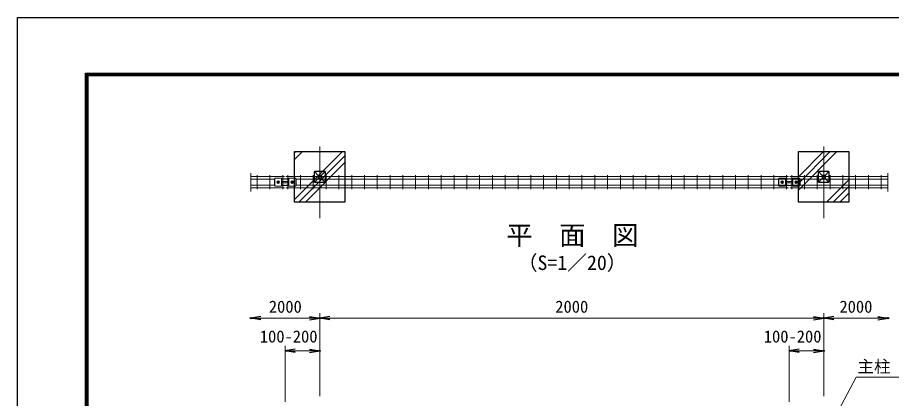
# Model space of a CAD drawing. Units: millimetres, scale not verified. Extents: x -4200 to 4200, y -2970 to 2970.
# Drawn here: x -4200 to -731, y 1460 to 2970 of the extents above; entities that cross this region are included whole.
import ezdxf
from ezdxf.enums import TextEntityAlignment as Align

# ---------------------------------------------------------------- set-up
doc = ezdxf.new("R2010")
doc.units = ezdxf.units.MM
doc.header["$LTSCALE"] = 10
doc.header["$PDMODE"] = 32
doc.header["$PDSIZE"] = 5
doc.linetypes.add('USER1', pattern=[50.8, 31.75, -6.35, 6.35, -6.35])
for name, color, linetype, lineweight in [('0-0_D-TTL-TXT', 7, 'Continuous', 25), ('0-2_D-STR4', 7, 'Continuous', 25), ('0-3_D-STR-DIM', 7, 'Continuous', 13), ('0-4_D-STR3', 3, 'Continuous', 13), ('0-5_D-BMK', 2, 'USER1', 13), ('0-6_D-STR1', 1, 'Continuous', 25), ('0-7_D-STR2', 7, 'Continuous', 13), ('0-8_D-DCR-HCH', 7, 'Continuous', 13), ('0-9_0', 7, 'Continuous', 25), ('0-B_D-STR-TXT', 7, 'Continuous', 25), ('0-C_D-TTL', 7, 'Continuous', 25)]:
    doc.layers.add(name, color=color, linetype=linetype, lineweight=lineweight)
doc.layers.add('0-A_Defpoints', color=7, linetype='Continuous')
doc.styles.add('ＭＳ ゴシック', font='')
doc.styles.get('ＭＳ ゴシック').set_extended_font_data('MS Gothic')

# ---------------------------------------------------------------- blocks, each defined once
blk = doc.blocks.new('_Open')
at = {"layer": '0-9_0'}
blk.add_line((-10, 1.667), (0, 0), dxfattribs=at)
blk.add_lwpolyline([(-10, -1.667), (0, 0), (-10, 0)], dxfattribs=at)

msp = doc.modelspace()

# ---------------------------------------------------------------- linework, layer by layer
at = {"layer": '0-2_D-STR4'}
for points in [[(-3100.45, 2438.29), (-2900.45, 2438.29), (-2900.45, 2238.29), (-3100.45, 2238.29)], [(-1100.45, 2438.29), (-900.45, 2438.29), (-900.45, 2238.29), (-1100.45, 2238.29)]]:
    msp.add_lwpolyline(points, close=True, dxfattribs=at)
at = {"layer": '0-3_D-STR-DIM'}
for p, q in [((-3273.97, 2353.08), (-3273.97, 2280.88)), ((-746.11, 2353.08), (-746.11, 2280.88)), ((-3040.45, 1778.64), (-3233.97, 1778.64)), ((-3000.45, 1468.64), (-3000.45, 1798.64)), ((-3000.45, 1468.64), (-3000.45, 1798.64)), ((-2960.45, 1778.64), (-1040.45, 1778.64)), ((-1000.45, 1468.64), (-1000.45, 1798.64)), ((-1000.45, 1468.64), (-1000.45, 1798.64)), ((-960.45, 1778.64), (-784.99, 1778.64)), ((-3137.38, 1446.78), (-3137.38, 1668.64)), ((-3000.45, 1468.64), (-3000.45, 1668.64)), ((-1137.38, 1446.78), (-1137.38, 1668.64)), ((-1000.45, 1468.64), (-1000.45, 1668.64)), ((-3097.38, 1648.64), (-3040.45, 1648.64)), ((-1097.38, 1648.64), (-1040.45, 1648.64))]:
    msp.add_line(p, q, dxfattribs=at)
at = {"layer": '0-4_D-STR3'}
for p, q in [((-3180.41, 2330.89), (-3180.41, 2303.89)), ((-3178.91, 2330.89), (-3180.41, 2330.89)), ((-3178.91, 2333.47), (-3151.91, 2333.47)), ((-3178.91, 2333.47), (-3178.91, 2301.31)), ((-3151.91, 2333.47), (-3151.91, 2301.31)), ((-3122.91, 2330.89), (-3151.91, 2330.89)), ((-3122.91, 2333.47), (-3122.91, 2301.31)), ((-3122.91, 2333.47), (-3095.91, 2333.47)), ((-3095.91, 2333.47), (-3095.91, 2301.31)), ((-3094.41, 2330.89), (-3095.91, 2330.89)), ((-3094.41, 2303.89), (-3094.41, 2330.89)), ((-1180.41, 2330.89), (-1180.41, 2303.89)), ((-1178.91, 2330.89), (-1180.41, 2330.89)), ((-1178.91, 2333.47), (-1151.91, 2333.47)), ((-1178.91, 2333.47), (-1178.91, 2301.31)), ((-1151.91, 2333.47), (-1151.91, 2301.31)), ((-1122.91, 2330.89), (-1151.91, 2330.89)), ((-1122.91, 2333.47), (-1122.91, 2301.31)), ((-1122.91, 2333.47), (-1095.91, 2333.47)), ((-1095.91, 2333.47), (-1095.91, 2301.31)), ((-1094.41, 2330.89), (-1095.91, 2330.89)), ((-1094.41, 2303.89), (-1094.41, 2330.89)), ((-3180.41, 2303.89), (-3178.91, 2303.89)), ((-3178.91, 2301.31), (-3151.91, 2301.31)), ((-3167.96, 2321.81), (-3170.51, 2317.39)), ((-3167.96, 2312.98), (-3170.51, 2317.39)), ((-3168.24, 2319.51), (-3166.83, 2318.1)), ((-3168.24, 2315.27), (-3166.83, 2316.69)), ((-3162.86, 2321.81), (-3167.96, 2321.81)), ((-3162.86, 2312.98), (-3167.96, 2312.98)), ((-3167.53, 2320.22), (-3166.12, 2318.81)), ((-3167.53, 2314.56), (-3166.12, 2315.98)), ((-3163.29, 2320.22), (-3164.71, 2318.81)), ((-3163.29, 2314.56), (-3164.71, 2315.98)), ((-3162.58, 2319.51), (-3164, 2318.1)), ((-3162.58, 2315.27), (-3164, 2316.69)), ((-3162.86, 2321.81), (-3160.32, 2317.39)), ((-3162.86, 2312.98), (-3160.32, 2317.39)), ((-3151.91, 2303.89), (-3122.91, 2303.89)), ((-3150.91, 2319.89), (-3123.91, 2319.89)), ((-3150.91, 2314.89), (-3123.91, 2314.89)), ((-3122.91, 2301.31), (-3095.91, 2301.31)), ((-3111.96, 2321.81), (-3114.51, 2317.39)), ((-3111.96, 2312.98), (-3114.51, 2317.39)), ((-3112.24, 2319.51), (-3110.83, 2318.1)), ((-3112.24, 2315.27), (-3110.83, 2316.69)), ((-3106.86, 2321.81), (-3111.96, 2321.81)), ((-3106.86, 2312.98), (-3111.96, 2312.98)), ((-3111.53, 2320.22), (-3110.12, 2318.81)), ((-3111.53, 2314.56), (-3110.12, 2315.98)), ((-3107.29, 2320.22), (-3108.71, 2318.81)), ((-3107.29, 2314.56), (-3108.71, 2315.98)), ((-3106.58, 2319.51), (-3108, 2318.1)), ((-3106.58, 2315.27), (-3108, 2316.69)), ((-3106.86, 2321.81), (-3104.32, 2317.39)), ((-3106.86, 2312.98), (-3104.32, 2317.39)), ((-3095.91, 2303.89), (-3094.41, 2303.89)), ((-1180.41, 2303.89), (-1178.91, 2303.89)), ((-1178.91, 2301.31), (-1151.91, 2301.31)), ((-1167.96, 2321.81), (-1170.51, 2317.39)), ((-1167.96, 2312.98), (-1170.51, 2317.39)), ((-1168.24, 2319.51), (-1166.83, 2318.1)), ((-1168.24, 2315.27), (-1166.83, 2316.69)), ((-1162.86, 2321.81), (-1167.96, 2321.81)), ((-1162.86, 2312.98), (-1167.96, 2312.98)), ((-1167.53, 2320.22), (-1166.12, 2318.81)), ((-1167.53, 2314.56), (-1166.12, 2315.98)), ((-1163.29, 2320.22), (-1164.71, 2318.81)), ((-1163.29, 2314.56), (-1164.71, 2315.98)), ((-1162.58, 2319.51), (-1164, 2318.1)), ((-1162.58, 2315.27), (-1164, 2316.69)), ((-1162.86, 2321.81), (-1160.32, 2317.39)), ((-1162.86, 2312.98), (-1160.32, 2317.39)), ((-1151.91, 2303.89), (-1122.91, 2303.89)), ((-1150.91, 2319.89), (-1123.91, 2319.89)), ((-1150.91, 2314.89), (-1123.91, 2314.89)), ((-1122.91, 2301.31), (-1095.91, 2301.31)), ((-1111.96, 2321.81), (-1114.51, 2317.39)), ((-1111.96, 2312.98), (-1114.51, 2317.39)), ((-1112.24, 2319.51), (-1110.83, 2318.1)), ((-1112.24, 2315.27), (-1110.83, 2316.69)), ((-1106.86, 2321.81), (-1111.96, 2321.81)), ((-1106.86, 2312.98), (-1111.96, 2312.98)), ((-1111.53, 2320.22), (-1110.12, 2318.81)), ((-1111.53, 2314.56), (-1110.12, 2315.98)), ((-1107.29, 2320.22), (-1108.71, 2318.81)), ((-1107.29, 2314.56), (-1108.71, 2315.98)), ((-1106.58, 2319.51), (-1108, 2318.1)), ((-1106.58, 2315.27), (-1108, 2316.69)), ((-1106.86, 2321.81), (-1104.32, 2317.39)), ((-1106.86, 2312.98), (-1104.32, 2317.39)), ((-1095.91, 2303.89), (-1094.41, 2303.89))]:
    msp.add_line(p, q, dxfattribs=at)
for centre in [(-3165.41, 2317.39), (-3109.41, 2317.39), (-1165.41, 2317.39), (-1109.41, 2317.39)]:
    msp.add_circle(centre, 4.41, dxfattribs=at)
for centre, radius, start, end in [((-3167.89, 2319.87), 0.5, 44.99953, 224.99952), ((-3167.89, 2314.92), 0.5, 135, 314.99998), ((-3165.41, 2318.64), 3.75, 57.53826, 122.46174), ((-3165.41, 2316.14), 3.75, 237.53826, 302.46174), ((-3167.53, 2317.39), 1, 314.99999, 45), ((-3165.41, 2319.51), 1, 225.00001, 314.99999), ((-3165.41, 2315.27), 1, 45, 135), ((-3163.29, 2317.39), 1, 135, 225.00001), ((-3162.94, 2319.87), 0.5, 315, 135), ((-3162.94, 2314.92), 0.5, 225.00001, 44.99999), ((-3150.91, 2317.39), 2.5, 90, 113.57818), ((-3150.91, 2317.39), 2.5, 246.42182, 270), ((-3123.91, 2317.39), 2.5, 66.42182, 90), ((-3123.91, 2317.39), 2.5, 270, 293.57818), ((-3111.89, 2319.87), 0.5, 44.99953, 224.99952), ((-3111.89, 2314.92), 0.5, 135, 314.99998), ((-3109.41, 2318.64), 3.75, 57.53826, 122.46174), ((-3109.41, 2316.14), 3.75, 237.53826, 302.46174), ((-3111.53, 2317.39), 1, 314.99999, 45), ((-3109.41, 2319.51), 1, 225.00001, 314.99999), ((-3109.41, 2315.27), 1, 45, 135), ((-3107.29, 2317.39), 1, 135, 225.00001), ((-3106.94, 2319.87), 0.5, 315, 135), ((-3106.94, 2314.92), 0.5, 225.00001, 44.99999), ((-1167.89, 2319.87), 0.5, 44.99953, 224.99952), ((-1167.89, 2314.92), 0.5, 135, 314.99998), ((-1165.41, 2318.64), 3.75, 57.53826, 122.46174), ((-1165.41, 2316.14), 3.75, 237.53826, 302.46174), ((-1167.53, 2317.39), 1, 314.99999, 45), ((-1165.41, 2319.51), 1, 225.00001, 314.99999), ((-1165.41, 2315.27), 1, 45, 135), ((-1163.29, 2317.39), 1, 135, 225.00001), ((-1162.94, 2319.87), 0.5, 315, 135), ((-1162.94, 2314.92), 0.5, 225.00001, 44.99999), ((-1150.91, 2317.39), 2.5, 90, 113.57818), ((-1150.91, 2317.39), 2.5, 246.42182, 270), ((-1123.91, 2317.39), 2.5, 66.42182, 90), ((-1123.91, 2317.39), 2.5, 270, 293.57818), ((-1111.89, 2319.87), 0.5, 44.99953, 224.99952), ((-1111.89, 2314.92), 0.5, 135, 314.99998), ((-1109.41, 2318.64), 3.75, 57.53826, 122.46174), ((-1109.41, 2316.14), 3.75, 237.53826, 302.46174), ((-1111.53, 2317.39), 1, 314.99999, 45), ((-1109.41, 2319.51), 1, 225.00001, 314.99999), ((-1109.41, 2315.27), 1, 45, 135), ((-1107.29, 2317.39), 1, 135, 225.00001), ((-1106.94, 2319.87), 0.5, 315, 135), ((-1106.94, 2314.92), 0.5, 225.00001, 44.99999)]:
    msp.add_arc(centre, radius, start, end, dxfattribs=at)
at = {"layer": '0-5_D-BMK'}
for p, q in [((-3000.45, 2458.89), (-3000.45, 2175.19)), ((-1000.45, 2458.89), (-1000.45, 2175.19))]:
    msp.add_line(p, q, dxfattribs=at)
at = {"layer": '0-6_D-STR1'}
for p, q in [((-2979.45, 2359.29), (-3021.45, 2359.29)), ((-3006.45, 2344.29), (-3021.45, 2359.29)), ((-3021.45, 2317.29), (-3021.45, 2359.29)), ((-2994.45, 2344.29), (-2979.45, 2359.29)), ((-2979.45, 2359.29), (-2979.45, 2317.29)), ((-979.45, 2359.29), (-1021.45, 2359.29)), ((-1006.45, 2344.29), (-1021.45, 2359.29)), ((-1021.45, 2317.29), (-1021.45, 2359.29)), ((-994.45, 2344.29), (-979.45, 2359.29)), ((-979.45, 2359.29), (-979.45, 2317.29)), ((-3006.45, 2332.29), (-3021.45, 2317.29)), ((-2979.45, 2317.29), (-2994.45, 2332.29)), ((-1006.45, 2332.29), (-1021.45, 2317.29)), ((-979.45, 2317.29), (-994.45, 2332.29)), ((-3021.45, 2317.29), (-2979.45, 2317.29)), ((-1021.45, 2317.29), (-979.45, 2317.29))]:
    msp.add_line(p, q, dxfattribs=at)
for points in [[(-2994.45, 2344.29), (-3006.45, 2344.29), (-3006.45, 2332.29)], [(-2994.45, 2344.29), (-2994.45, 2332.29), (-3006.45, 2332.29)], [(-994.45, 2344.29), (-1006.45, 2344.29), (-1006.45, 2332.29)], [(-994.45, 2344.29), (-994.45, 2332.29), (-1006.45, 2332.29)]]:
    msp.add_lwpolyline(points, dxfattribs=at)
at = {"layer": '0-7_D-STR2'}
for p, q in [((-3273.97, 2339.99), (-3140.41, 2339.99)), ((-3273.97, 2328.69), (-3178.91, 2328.69)), ((-3248.93, 2345.39), (-3248.93, 2289.39)), ((-3198.16, 2345.39), (-3198.16, 2289.39)), ((-3151.91, 2328.69), (-3140.41, 2328.69)), ((-3147.39, 2345.39), (-3147.39, 2289.39)), ((-3134.41, 2339.99), (-1140.41, 2339.99)), ((-3134.41, 2328.69), (-3122.91, 2328.69)), ((-3127.44, 2345.39), (-3127.44, 2289.39)), ((-3095.91, 2328.69), (-1140.41, 2328.69)), ((-3076.67, 2345.39), (-3076.67, 2289.39)), ((-3025.9, 2345.39), (-3025.9, 2289.39)), ((-2975.13, 2345.39), (-2975.13, 2289.39)), ((-2924.36, 2345.39), (-2924.36, 2289.39)), ((-2873.59, 2345.39), (-2873.59, 2289.39)), ((-2822.82, 2345.39), (-2822.82, 2289.39)), ((-2772.05, 2345.39), (-2772.05, 2289.39)), ((-2721.28, 2345.39), (-2721.28, 2289.39)), ((-2670.51, 2345.39), (-2670.51, 2289.39)), ((-2619.74, 2345.39), (-2619.74, 2289.39)), ((-2568.98, 2345.39), (-2568.98, 2289.39)), ((-2518.21, 2345.39), (-2518.21, 2289.39)), ((-2467.44, 2345.39), (-2467.44, 2289.39)), ((-2416.67, 2345.39), (-2416.67, 2289.39)), ((-2365.9, 2345.39), (-2365.9, 2289.39)), ((-2315.13, 2345.39), (-2315.13, 2289.39)), ((-2264.36, 2345.39), (-2264.36, 2289.39)), ((-2213.59, 2345.39), (-2213.59, 2289.39)), ((-2162.82, 2345.39), (-2162.82, 2289.39)), ((-2112.05, 2345.39), (-2112.05, 2289.39)), ((-2061.28, 2345.39), (-2061.28, 2289.39)), ((-2010.51, 2345.39), (-2010.51, 2289.39)), ((-1959.74, 2345.39), (-1959.74, 2289.39)), ((-1908.98, 2345.39), (-1908.98, 2289.39)), ((-1858.21, 2345.39), (-1858.21, 2289.39)), ((-1807.44, 2345.39), (-1807.44, 2289.39)), ((-1756.67, 2345.39), (-1756.67, 2289.39)), ((-1705.9, 2345.39), (-1705.9, 2289.39)), ((-1655.13, 2345.39), (-1655.13, 2289.39)), ((-1604.36, 2345.39), (-1604.36, 2289.39)), ((-1553.59, 2345.39), (-1553.59, 2289.39)), ((-1502.82, 2345.39), (-1502.82, 2289.39)), ((-1452.05, 2345.39), (-1452.05, 2289.39)), ((-1401.28, 2345.39), (-1401.28, 2289.39)), ((-1350.51, 2345.39), (-1350.51, 2289.39)), ((-1299.74, 2345.39), (-1299.74, 2289.39)), ((-1248.98, 2345.39), (-1248.98, 2289.39)), ((-1198.21, 2345.39), (-1198.21, 2289.39)), ((-1147.39, 2345.39), (-1147.39, 2289.39)), ((-1134.41, 2339.99), (-746.11, 2339.99)), ((-1134.41, 2328.69), (-746.11, 2328.69)), ((-1127.44, 2345.39), (-1127.44, 2289.39)), ((-1076.67, 2345.39), (-1076.67, 2289.39)), ((-1025.9, 2345.39), (-1025.9, 2289.39)), ((-975.13, 2345.39), (-975.13, 2289.39)), ((-924.36, 2345.39), (-924.36, 2289.39)), ((-873.59, 2345.39), (-873.59, 2289.39)), ((-822.82, 2345.39), (-822.82, 2289.39)), ((-772.05, 2345.39), (-772.05, 2289.39)), ((-3273.97, 2306.09), (-3178.91, 2306.09)), ((-3273.97, 2294.79), (-3140.41, 2294.79)), ((-3151.91, 2306.09), (-3140.41, 2306.09)), ((-3134.41, 2306.09), (-3122.91, 2306.09)), ((-3134.41, 2294.79), (-1140.41, 2294.79)), ((-3095.91, 2306.09), (-1140.41, 2306.09)), ((-1134.41, 2306.09), (-746.11, 2306.09)), ((-1134.41, 2294.79), (-746.11, 2294.79))]:
    msp.add_line(p, q, dxfattribs=at)
at = {"layer": '0-8_D-DCR-HCH'}
for p, q in [((-3100.45, 2407.22), (-3069.38, 2438.29)), ((-3100.45, 2433.73), (-3095.89, 2438.29)), ((-3100.45, 2248.12), (-2910.28, 2438.29)), ((-1100.45, 2285.9), (-948.06, 2438.29)), ((-1100.45, 2312.41), (-974.57, 2438.29)), ((-1100.45, 2338.93), (-1001.09, 2438.29)), ((-3083.76, 2238.29), (-2900.45, 2421.6)), ((-3057.25, 2238.29), (-2900.45, 2395.08)), ((-988.96, 2238.29), (-900.45, 2326.8)), ((-962.44, 2238.29), (-900.45, 2300.28)), ((-935.93, 2238.29), (-900.45, 2273.76))]:
    msp.add_line(p, q, dxfattribs=at)
at = {"layer": '0-A_Defpoints'}
for p in [(-3273.97, 1778.64), (-1000.45, 1778.64), (-744.99, 1778.64), (-3000.45, 1648.64), (-1000.45, 1648.64)]:
    msp.add_point(p, dxfattribs=at)
at = {"layer": '0-B_D-STR-TXT', "lineweight": 13}
msp.add_lwpolyline([(-344.06, 1543.89), (-871.3, 1543.89), (-991.09, 1320.25)], dxfattribs=at)
at = {"layer": '0-C_D-TTL', "color": 2}
msp.add_lwpolyline([(-4200, 2970), (4200, 2970), (4200, -2970), (-4200, -2970)], close=True, dxfattribs=at)
at = {"layer": '0-C_D-TTL'}
for points in [[(-3930, 2750), (3930, 2750), (3930, -2750), (-3930, -2750)], [(-3927.5, 2747.5), (3927.5, 2747.5), (3927.5, -2747.5), (-3927.5, -2747.5)], [(-3925, 2745), (3925, 2745), (3925, -2745), (-3925, -2745)], [(-3922.5, 2742.5), (3922.5, 2742.5), (3922.5, -2742.5), (-3922.5, -2742.5)], [(-3920, 2740), (3920, 2740), (3920, -2740), (-3920, -2740)]]:
    msp.add_lwpolyline(points, close=True, dxfattribs=at)

# ---------------------------------------------------------------- block references
at = {"layer": '0-3_D-STR-DIM', "xscale": 4, "yscale": 4, "rotation": 180}
for p in [(-3273.97, 1778.64), (-3000.45, 1778.64), (-1000.45, 1778.64), (-3137.38, 1648.64), (-1137.38, 1648.64)]:
    msp.add_blockref('_Open', p, dxfattribs=at)
at = {"layer": '0-3_D-STR-DIM', "xscale": 4, "yscale": 4}
for p in [(-3000.45, 1778.64), (-1000.45, 1778.64), (-744.99, 1778.64), (-3000.45, 1648.64), (-1000.45, 1648.64)]:
    msp.add_blockref('_Open', p, dxfattribs=at)

# ---------------------------------------------------------------- texts
at = {"layer": '0-0_D-TTL-TXT', "style": 'ＭＳ ゴシック'}
for s, height, p in [('平\u3000面\u3000図', 76.98, (-2260.35, 2045.1)), ('（S=1／20）', 57.7, (-2214.87, 1951.9))]:
    msp.add_text(s, height=height, dxfattribs=at).set_placement(p, align=Align.BOTTOM_LEFT)
at = {"layer": '0-3_D-STR-DIM', "style": 'ＭＳ ゴシック'}
for s, p in [('2000', (-3202.46, 1785.38)), ('2000', (-2065.7, 1785.38)), ('2000', (-937.97, 1785.38)), ('100-200', (-3238.23, 1667.25)), ('100-200', (-1238.23, 1667.25))]:
    msp.add_text(s, height=48.09, dxfattribs=at).set_placement(p, align=Align.BOTTOM_LEFT)
at = {"layer": '0-B_D-STR-TXT', "style": 'ＭＳ ゴシック'}
msp.add_text('主柱 □40x40x1.6', height=48.09, dxfattribs=at).set_placement((-866.45, 1548.15), align=Align.BOTTOM_LEFT)

doc.saveas('drawing.dxf')
